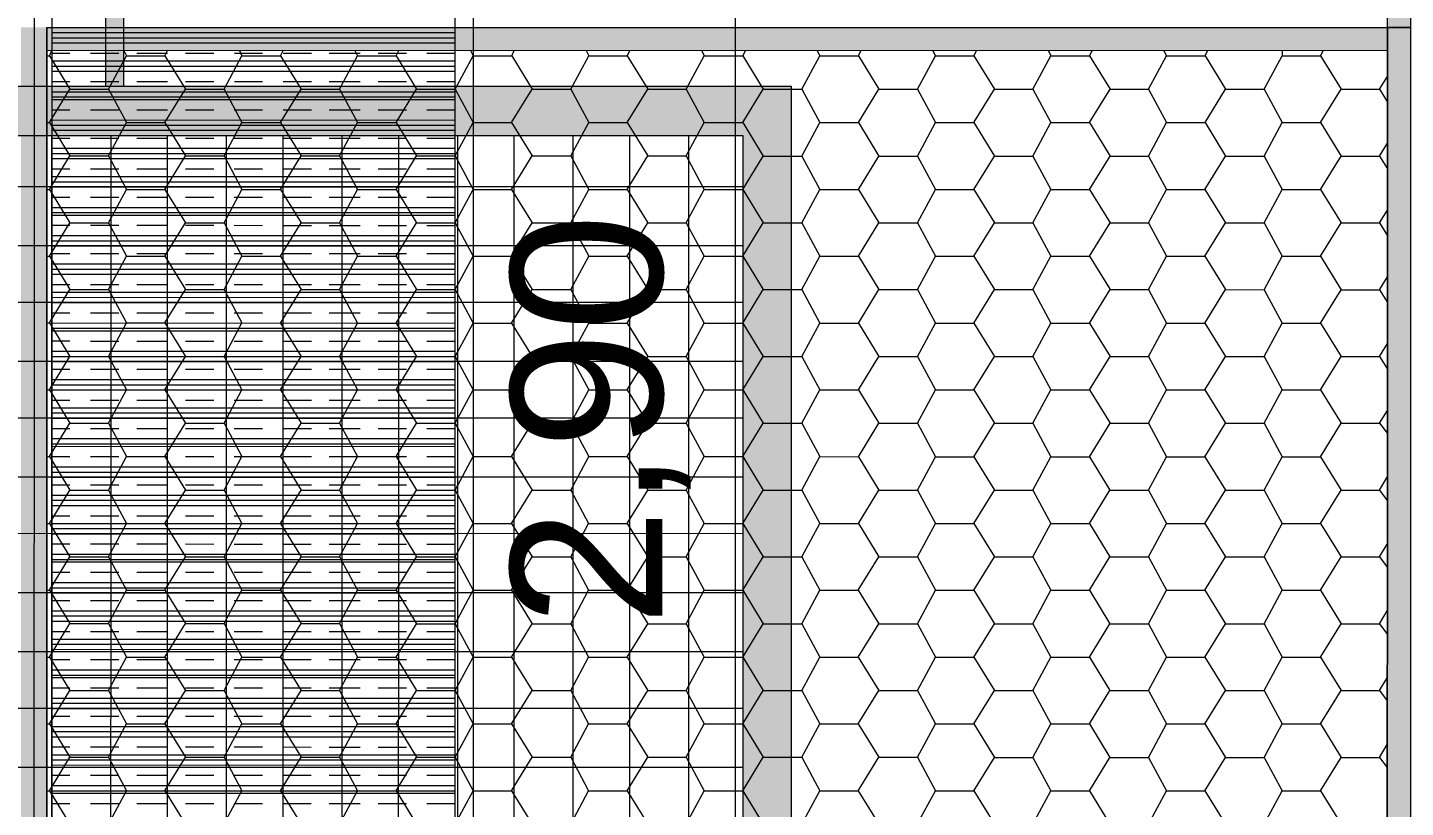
# Model space of a CAD drawing. Extents: x 3377 to 3790, y 1673 to 1846.
# Drawn here: x 3525.304 to 3527.574, y 1737.988 to 1739.272 of the extents above; entities that cross this region are included whole.
import ezdxf

# ---------------------------------------------------------------- set-up
doc = ezdxf.new("R2010")
doc.units = 0
doc.header["$LTSCALE"] = 2
for name, color, linetype, true_color in [('PDF7_0', 7, 'Continuous', 0xc6c6c6), ('PDF7_04-DETALHE', 7, 'Continuous', 0xc6c6c6), ('PDF7_13-CORTE', 7, 'Continuous', 0xe3e3e3), ('PDF7_COTAS', 7, 'Continuous', 0x8e8e8e)]:
    doc.layers.add(name, color=color, linetype=linetype, true_color=true_color)
doc.layers.add('PDF7_Text', color=7, linetype='Continuous')
doc.styles.add('PDF Arial', font='arial.ttf')

msp = doc.modelspace()

# ---------------------------------------------------------------- linework, layer by layer
at = {"layer": 'PDF7_0', "color": 7, "lineweight": 0}
for points in [[(3527.5446, 1741.375), (3527.5827, 1741.375), (3527.5826, 1739.2719), (3527.5445, 1739.2719), (3527.5446, 1741.3327)], [(3527.5445, 1739.2719), (3527.5444, 1737.1731)]]:
    msp.add_lwpolyline(points, dxfattribs=at)
for points in [[(3525.3355, 1737.1733), (3525.3357, 1739.2721)], [(3527.5445, 1739.2719), (3527.5445, 1739.2339), (3525.3357, 1739.234), (3525.3357, 1739.2721)], [(3527.5445, 1739.2719), (3527.5826, 1739.2719), (3527.5824, 1737.1731), (3527.5444, 1737.1731)]]:
    msp.add_lwpolyline(points, close=True, dxfattribs=at)
at = {"layer": 'PDF7_0', "lineweight": 0}
for points in [[(3525.3357, 1739.2255), (3525.3399, 1739.2255), (3525.3737, 1739.1705), (3525.4372, 1739.1705), (3525.4668, 1739.2255)], [(3525.3399, 1739.2255), (3525.3441, 1739.234)], [(3525.4626, 1739.234), (3525.4668, 1739.2255), (3525.5303, 1739.2255), (3525.5345, 1739.234)], [(3525.5303, 1739.2255), (3525.5642, 1739.1705), (3525.6276, 1739.1705), (3525.6572, 1739.2255)], [(3525.653, 1739.234), (3525.6572, 1739.2255), (3525.7207, 1739.2255), (3525.725, 1739.234)], [(3525.7207, 1739.2255), (3525.7546, 1739.1705), (3525.818, 1739.1705), (3525.8477, 1739.2255)], [(3525.8434, 1739.234), (3525.8477, 1739.2255), (3525.9111, 1739.2255), (3525.9154, 1739.234)], [(3525.9111, 1739.2255), (3525.945, 1739.1705), (3526.0085, 1739.1705), (3526.0381, 1739.2255)], [(3526.0339, 1739.234), (3526.0381, 1739.2255), (3526.1016, 1739.2255), (3526.1058, 1739.234)], [(3526.1016, 1739.2255), (3526.1354, 1739.1705), (3526.1989, 1739.1705), (3526.2285, 1739.2255)], [(3526.2243, 1739.234), (3526.2285, 1739.2255), (3526.292, 1739.2255), (3526.2962, 1739.2339)], [(3526.292, 1739.2255), (3526.3258, 1739.1705), (3526.3893, 1739.1705), (3526.4189, 1739.2255)], [(3526.4147, 1739.2339), (3526.4189, 1739.2255), (3526.4824, 1739.2255), (3526.4866, 1739.2339)], [(3526.4824, 1739.2255), (3526.5162, 1739.1705), (3526.5797, 1739.1705), (3526.6093, 1739.2255)], [(3526.6051, 1739.2339), (3526.6093, 1739.2255), (3526.6728, 1739.2255), (3526.677, 1739.2339)], [(3526.6728, 1739.2255), (3526.7067, 1739.1704), (3526.7701, 1739.1704), (3526.7998, 1739.2255)], [(3526.7955, 1739.2339), (3526.7998, 1739.2255), (3526.8632, 1739.2254), (3526.8675, 1739.2339)], [(3526.8632, 1739.2254), (3526.8971, 1739.1704), (3526.9605, 1739.1704), (3526.9902, 1739.2254)], [(3526.9859, 1739.2339), (3526.9902, 1739.2254), (3527.0536, 1739.2254), (3527.0579, 1739.2339)], [(3527.0536, 1739.2254), (3527.0875, 1739.1704), (3527.151, 1739.1704), (3527.1806, 1739.2254)], [(3527.1764, 1739.2339), (3527.1806, 1739.2254), (3527.2441, 1739.2254), (3527.2483, 1739.2339)], [(3527.2441, 1739.2254), (3527.2779, 1739.1704), (3527.3414, 1739.1704), (3527.371, 1739.2254)], [(3527.371, 1739.2339), (3527.371, 1739.2254), (3527.4345, 1739.2254), (3527.4387, 1739.2339)], [(3527.4345, 1739.2254), (3527.4683, 1739.1704), (3527.5318, 1739.1704), (3527.5445, 1739.1492)], [(3527.5318, 1739.1704), (3527.5445, 1739.1915)], [(3525.3399, 1739.1155), (3525.3737, 1739.1705)], [(3525.4372, 1739.1705), (3525.4668, 1739.1155), (3525.5303, 1739.1155), (3525.5642, 1739.1705)], [(3525.6276, 1739.1705), (3525.6572, 1739.1155), (3525.7207, 1739.1155), (3525.7546, 1739.1705)], [(3525.818, 1739.1705), (3525.8477, 1739.1155), (3525.9111, 1739.1155), (3525.945, 1739.1705)], [(3526.0085, 1739.1705), (3526.0381, 1739.1155), (3526.1015, 1739.1155), (3526.1354, 1739.1705)], [(3526.1989, 1739.1705), (3526.2285, 1739.1155), (3526.292, 1739.1155), (3526.3258, 1739.1705)], [(3526.3893, 1739.1705), (3526.4189, 1739.1155), (3526.4824, 1739.1155), (3526.5162, 1739.1705)], [(3526.5797, 1739.1705), (3526.6093, 1739.1154), (3526.6728, 1739.1154), (3526.7067, 1739.1704)], [(3526.7701, 1739.1704), (3526.7997, 1739.1154), (3526.8632, 1739.1154), (3526.8971, 1739.1704)], [(3526.9605, 1739.1704), (3526.9902, 1739.1154), (3527.0536, 1739.1154), (3527.0875, 1739.1704)], [(3527.151, 1739.1704), (3527.1806, 1739.1154), (3527.2441, 1739.1154), (3527.2779, 1739.1704)], [(3527.3414, 1739.1704), (3527.371, 1739.1154), (3527.4345, 1739.1154), (3527.4683, 1739.1704)], [(3525.3356, 1739.1155), (3525.3399, 1739.1155), (3525.3737, 1739.0605), (3525.4372, 1739.0605), (3525.4668, 1739.1155)], [(3525.5303, 1739.1155), (3525.5641, 1739.0605), (3525.6276, 1739.0605), (3525.6572, 1739.1155)], [(3525.7207, 1739.1155), (3525.7546, 1739.0605), (3525.818, 1739.0605), (3525.8477, 1739.1155)], [(3525.9111, 1739.1155), (3525.945, 1739.0605), (3526.0085, 1739.0605), (3526.0381, 1739.1155)], [(3526.1015, 1739.1155), (3526.1354, 1739.0605), (3526.1989, 1739.0605), (3526.2285, 1739.1155)], [(3526.292, 1739.1155), (3526.3258, 1739.0605), (3526.3893, 1739.0605), (3526.4189, 1739.1155)], [(3526.4824, 1739.1155), (3526.5162, 1739.0604), (3526.5797, 1739.0604), (3526.6093, 1739.1154)], [(3526.6728, 1739.1154), (3526.7066, 1739.0604), (3526.7701, 1739.0604), (3526.7997, 1739.1154)], [(3526.8632, 1739.1154), (3526.8971, 1739.0604), (3526.9605, 1739.0604), (3526.9902, 1739.1154)], [(3527.0536, 1739.1154), (3527.0875, 1739.0604), (3527.151, 1739.0604), (3527.1806, 1739.1154)], [(3527.2441, 1739.1154), (3527.2779, 1739.0604), (3527.3414, 1739.0604), (3527.371, 1739.1154)], [(3527.4345, 1739.1154), (3527.4683, 1739.0604), (3527.5318, 1739.0604), (3527.5445, 1739.0392)], [(3527.5318, 1739.0604), (3527.5445, 1739.0815)], [(3525.3399, 1739.0055), (3525.3737, 1739.0605)], [(3525.4372, 1739.0605), (3525.4668, 1739.0055), (3525.5303, 1739.0055), (3525.5641, 1739.0605)], [(3525.6276, 1739.0605), (3525.6572, 1739.0055), (3525.7207, 1739.0055), (3525.7546, 1739.0605)], [(3525.818, 1739.0605), (3525.8477, 1739.0055), (3525.9111, 1739.0055), (3525.945, 1739.0605)], [(3526.0085, 1739.0605), (3526.0381, 1739.0055), (3526.1015, 1739.0055), (3526.1354, 1739.0605)], [(3526.1989, 1739.0605), (3526.2285, 1739.0055), (3526.292, 1739.0054), (3526.3258, 1739.0605)], [(3526.3893, 1739.0605), (3526.4189, 1739.0054), (3526.4824, 1739.0054), (3526.5162, 1739.0604)], [(3526.5797, 1739.0604), (3526.6093, 1739.0054), (3526.6728, 1739.0054), (3526.7066, 1739.0604)], [(3526.7701, 1739.0604), (3526.7997, 1739.0054), (3526.8632, 1739.0054), (3526.8971, 1739.0604)], [(3526.9605, 1739.0604), (3526.9902, 1739.0054), (3527.0536, 1739.0054), (3527.0875, 1739.0604)], [(3527.151, 1739.0604), (3527.1806, 1739.0054), (3527.244, 1739.0054), (3527.2779, 1739.0604)], [(3527.3414, 1739.0604), (3527.371, 1739.0054), (3527.4345, 1739.0054), (3527.4683, 1739.0604)], [(3525.3356, 1739.0055), (3525.3399, 1739.0055), (3525.3737, 1738.9505), (3525.4372, 1738.9505), (3525.4668, 1739.0055)], [(3525.5303, 1739.0055), (3525.5641, 1738.9505), (3525.6276, 1738.9505), (3525.6572, 1739.0055)], [(3525.7207, 1739.0055), (3525.7546, 1738.9505), (3525.818, 1738.9505), (3525.8477, 1739.0055)], [(3525.9111, 1739.0055), (3525.945, 1738.9505), (3526.0084, 1738.9505), (3526.0381, 1739.0055)], [(3526.1015, 1739.0055), (3526.1354, 1738.9504), (3526.1989, 1738.9504), (3526.2285, 1739.0055)], [(3526.292, 1739.0054), (3526.3258, 1738.9504), (3526.3893, 1738.9504), (3526.4189, 1739.0054)], [(3526.4824, 1739.0054), (3526.5162, 1738.9504), (3526.5797, 1738.9504), (3526.6093, 1739.0054)], [(3526.6728, 1739.0054), (3526.7066, 1738.9504), (3526.7701, 1738.9504), (3526.7997, 1739.0054)], [(3526.8632, 1739.0054), (3526.8971, 1738.9504), (3526.9605, 1738.9504), (3526.9902, 1739.0054)], [(3527.0536, 1739.0054), (3527.0875, 1738.9504), (3527.1509, 1738.9504), (3527.1806, 1739.0054)], [(3527.244, 1739.0054), (3527.2779, 1738.9504), (3527.3414, 1738.9504), (3527.371, 1739.0054)], [(3527.4345, 1739.0054), (3527.4683, 1738.9504), (3527.5318, 1738.9504), (3527.5445, 1738.9292)], [(3527.5318, 1738.9504), (3527.5445, 1738.9715)], [(3525.3399, 1738.8955), (3525.3737, 1738.9505)], [(3525.4372, 1738.9505), (3525.4668, 1738.8955), (3525.5303, 1738.8955), (3525.5641, 1738.9505)], [(3525.6276, 1738.9505), (3525.6572, 1738.8955), (3525.7207, 1738.8955), (3525.7546, 1738.9505)], [(3525.818, 1738.9505), (3525.8476, 1738.8955), (3525.9111, 1738.8955), (3525.945, 1738.9505)], [(3526.0084, 1738.9505), (3526.0381, 1738.8954), (3526.1015, 1738.8954), (3526.1354, 1738.9504)], [(3526.1989, 1738.9504), (3526.2285, 1738.8954), (3526.292, 1738.8954), (3526.3258, 1738.9504)], [(3526.3893, 1738.9504), (3526.4189, 1738.8954), (3526.4824, 1738.8954), (3526.5162, 1738.9504)], [(3526.5797, 1738.9504), (3526.6093, 1738.8954), (3526.6728, 1738.8954), (3526.7066, 1738.9504)], [(3526.7701, 1738.9504), (3526.7997, 1738.8954), (3526.8632, 1738.8954), (3526.8971, 1738.9504)], [(3526.9605, 1738.9504), (3526.9901, 1738.8954), (3527.0536, 1738.8954), (3527.0875, 1738.9504)], [(3527.1509, 1738.9504), (3527.1806, 1738.8954), (3527.244, 1738.8954), (3527.2779, 1738.9504)], [(3527.3414, 1738.9504), (3527.371, 1738.8954), (3527.4345, 1738.8954), (3527.4683, 1738.9504)], [(3525.3356, 1738.8955), (3525.3399, 1738.8955), (3525.3737, 1738.8405), (3525.4372, 1738.8405), (3525.4668, 1738.8955)], [(3525.5303, 1738.8955), (3525.5641, 1738.8405), (3525.6276, 1738.8405), (3525.6572, 1738.8955)], [(3525.7207, 1738.8955), (3525.7545, 1738.8405), (3525.818, 1738.8405), (3525.8476, 1738.8955)], [(3525.9111, 1738.8955), (3525.945, 1738.8404), (3526.0084, 1738.8404), (3526.0381, 1738.8954)], [(3526.1015, 1738.8954), (3526.1354, 1738.8404), (3526.1989, 1738.8404), (3526.2285, 1738.8954)], [(3526.292, 1738.8954), (3526.3258, 1738.8404), (3526.3893, 1738.8404), (3526.4189, 1738.8954)], [(3526.4824, 1738.8954), (3526.5162, 1738.8404), (3526.5797, 1738.8404), (3526.6093, 1738.8954)], [(3526.6728, 1738.8954), (3526.7066, 1738.8404), (3526.7701, 1738.8404), (3526.7997, 1738.8954)], [(3526.8632, 1738.8954), (3526.8971, 1738.8404), (3526.9605, 1738.8404), (3526.9901, 1738.8954)], [(3527.0536, 1738.8954), (3527.0875, 1738.8404), (3527.1509, 1738.8404), (3527.1806, 1738.8954)], [(3527.244, 1738.8954), (3527.2779, 1738.8404), (3527.3414, 1738.8403), (3527.371, 1738.8954)], [(3527.4345, 1738.8954), (3527.4683, 1738.8403), (3527.5318, 1738.8403), (3527.5445, 1738.8192)], [(3527.5318, 1738.8403), (3527.5445, 1738.8615)], [(3525.3399, 1738.7855), (3525.3737, 1738.8405)], [(3525.4372, 1738.8405), (3525.4668, 1738.7855), (3525.5303, 1738.7855), (3525.5641, 1738.8405)], [(3525.6276, 1738.8405), (3525.6572, 1738.7855), (3525.7207, 1738.7854), (3525.7545, 1738.8405)], [(3525.818, 1738.8405), (3525.8476, 1738.7854), (3525.9111, 1738.7854), (3525.945, 1738.8404)], [(3526.0084, 1738.8404), (3526.0381, 1738.7854), (3526.1015, 1738.7854), (3526.1354, 1738.8404)], [(3526.1989, 1738.8404), (3526.2285, 1738.7854), (3526.2919, 1738.7854), (3526.3258, 1738.8404)], [(3526.3893, 1738.8404), (3526.4189, 1738.7854), (3526.4824, 1738.7854), (3526.5162, 1738.8404)], [(3526.5797, 1738.8404), (3526.6093, 1738.7854), (3526.6728, 1738.7854), (3526.7066, 1738.8404)], [(3526.7701, 1738.8404), (3526.7997, 1738.7854), (3526.8632, 1738.7854), (3526.8971, 1738.8404)], [(3526.9605, 1738.8404), (3526.9901, 1738.7854), (3527.0536, 1738.7854), (3527.0875, 1738.8404)], [(3527.1509, 1738.8404), (3527.1806, 1738.7854), (3527.244, 1738.7853), (3527.2779, 1738.8404)], [(3527.3414, 1738.8403), (3527.371, 1738.7853), (3527.4344, 1738.7853), (3527.4683, 1738.8403)], [(3525.3356, 1738.7855), (3525.3399, 1738.7855), (3525.3737, 1738.7305), (3525.4372, 1738.7305), (3525.4668, 1738.7855)], [(3525.5303, 1738.7855), (3525.5641, 1738.7305), (3525.6276, 1738.7304), (3525.6572, 1738.7855)], [(3525.7207, 1738.7854), (3525.7545, 1738.7304), (3525.818, 1738.7304), (3525.8476, 1738.7854)], [(3525.9111, 1738.7854), (3525.945, 1738.7304), (3526.0084, 1738.7304), (3526.0381, 1738.7854)], [(3526.1015, 1738.7854), (3526.1354, 1738.7304), (3526.1988, 1738.7304), (3526.2285, 1738.7854)], [(3526.2919, 1738.7854), (3526.3258, 1738.7304), (3526.3893, 1738.7304), (3526.4189, 1738.7854)], [(3526.4824, 1738.7854), (3526.5162, 1738.7304), (3526.5797, 1738.7304), (3526.6093, 1738.7854)], [(3526.6728, 1738.7854), (3526.7066, 1738.7304), (3526.7701, 1738.7304), (3526.7997, 1738.7854)], [(3526.8632, 1738.7854), (3526.897, 1738.7304), (3526.9605, 1738.7304), (3526.9901, 1738.7854)], [(3527.0536, 1738.7854), (3527.0875, 1738.7303), (3527.1509, 1738.7303), (3527.1806, 1738.7854)], [(3527.244, 1738.7853), (3527.2779, 1738.7303), (3527.3413, 1738.7303), (3527.371, 1738.7853)], [(3527.4344, 1738.7853), (3527.4683, 1738.7303), (3527.5318, 1738.7303), (3527.5445, 1738.7092)], [(3527.5318, 1738.7303), (3527.5445, 1738.7515)], [(3525.3399, 1738.6755), (3525.3737, 1738.7305)], [(3525.4372, 1738.7305), (3525.4668, 1738.6754), (3525.5303, 1738.6754), (3525.5641, 1738.7305)], [(3525.6276, 1738.7304), (3525.6572, 1738.6754), (3525.7207, 1738.6754), (3525.7545, 1738.7304)], [(3525.818, 1738.7304), (3525.8476, 1738.6754), (3525.9111, 1738.6754), (3525.945, 1738.7304)], [(3526.0084, 1738.7304), (3526.038, 1738.6754), (3526.1015, 1738.6754), (3526.1354, 1738.7304)], [(3526.1988, 1738.7304), (3526.2285, 1738.6754), (3526.2919, 1738.6754), (3526.3258, 1738.7304)], [(3526.3893, 1738.7304), (3526.4189, 1738.6754), (3526.4824, 1738.6754), (3526.5162, 1738.7304)], [(3526.5797, 1738.7304), (3526.6093, 1738.6754), (3526.6728, 1738.6754), (3526.7066, 1738.7304)], [(3526.7701, 1738.7304), (3526.7997, 1738.6754), (3526.8632, 1738.6754), (3526.897, 1738.7304)], [(3526.9605, 1738.7304), (3526.9901, 1738.6753), (3527.0536, 1738.6753), (3527.0875, 1738.7303)], [(3527.1509, 1738.7303), (3527.1805, 1738.6753), (3527.244, 1738.6753), (3527.2779, 1738.7303)], [(3527.3413, 1738.7303), (3527.371, 1738.6753), (3527.4344, 1738.6753), (3527.4683, 1738.7303)], [(3525.3356, 1738.6755), (3525.3399, 1738.6755), (3525.3737, 1738.6204), (3525.4372, 1738.6204), (3525.4668, 1738.6754)], [(3525.5303, 1738.6754), (3525.5641, 1738.6204), (3525.6276, 1738.6204), (3525.6572, 1738.6754)], [(3525.7207, 1738.6754), (3525.7545, 1738.6204), (3525.818, 1738.6204), (3525.8476, 1738.6754)], [(3525.9111, 1738.6754), (3525.945, 1738.6204), (3526.0084, 1738.6204), (3526.038, 1738.6754)], [(3526.1015, 1738.6754), (3526.1354, 1738.6204), (3526.1988, 1738.6204), (3526.2285, 1738.6754)], [(3526.2919, 1738.6754), (3526.3258, 1738.6204), (3526.3893, 1738.6204), (3526.4189, 1738.6754)], [(3526.4824, 1738.6754), (3526.5162, 1738.6204), (3526.5797, 1738.6204), (3526.6093, 1738.6754)], [(3526.6728, 1738.6754), (3526.7066, 1738.6204), (3526.7701, 1738.6204), (3526.7997, 1738.6754)], [(3526.8632, 1738.6754), (3526.897, 1738.6203), (3526.9605, 1738.6203), (3526.9901, 1738.6753)], [(3527.0536, 1738.6753), (3527.0875, 1738.6203), (3527.1509, 1738.6203), (3527.1805, 1738.6753)], [(3527.244, 1738.6753), (3527.2779, 1738.6203), (3527.3413, 1738.6203), (3527.371, 1738.6753)], [(3527.4344, 1738.6753), (3527.4683, 1738.6203), (3527.5318, 1738.6203), (3527.5445, 1738.6034)], [(3527.5318, 1738.6203), (3527.5445, 1738.6415)], [(3525.3398, 1738.5654), (3525.3737, 1738.6204)], [(3525.4372, 1738.6204), (3525.4668, 1738.5654), (3525.5303, 1738.5654), (3525.5641, 1738.6204)], [(3525.6276, 1738.6204), (3525.6572, 1738.5654), (3525.7207, 1738.5654), (3525.7545, 1738.6204)], [(3525.818, 1738.6204), (3525.8476, 1738.5654), (3525.9111, 1738.5654), (3525.945, 1738.6204)], [(3526.0084, 1738.6204), (3526.038, 1738.5654), (3526.1015, 1738.5654), (3526.1354, 1738.6204)], [(3526.1988, 1738.6204), (3526.2285, 1738.5654), (3526.2919, 1738.5654), (3526.3258, 1738.6204)], [(3526.3893, 1738.6204), (3526.4189, 1738.5654), (3526.4823, 1738.5654), (3526.5162, 1738.6204)], [(3526.5797, 1738.6204), (3526.6093, 1738.5654), (3526.6728, 1738.5653), (3526.7066, 1738.6204)], [(3526.7701, 1738.6204), (3526.7997, 1738.5653), (3526.8632, 1738.5653), (3526.897, 1738.6203)], [(3526.9605, 1738.6203), (3526.9901, 1738.5653), (3527.0536, 1738.5653), (3527.0875, 1738.6203)], [(3527.1509, 1738.6203), (3527.1805, 1738.5653), (3527.244, 1738.5653), (3527.2779, 1738.6203)], [(3527.3413, 1738.6203), (3527.371, 1738.5653), (3527.4344, 1738.5653), (3527.4683, 1738.6203)], [(3525.3356, 1738.5654), (3525.3398, 1738.5654), (3525.3737, 1738.5104), (3525.4372, 1738.5104), (3525.4668, 1738.5654)], [(3525.5303, 1738.5654), (3525.5641, 1738.5104), (3525.6276, 1738.5104), (3525.6572, 1738.5654)], [(3525.7207, 1738.5654), (3525.7545, 1738.5104), (3525.818, 1738.5104), (3525.8476, 1738.5654)], [(3525.9111, 1738.5654), (3525.9449, 1738.5104), (3526.0084, 1738.5104), (3526.038, 1738.5654)], [(3526.1015, 1738.5654), (3526.1354, 1738.5104), (3526.1988, 1738.5104), (3526.2285, 1738.5654)], [(3526.2919, 1738.5654), (3526.3258, 1738.5104), (3526.3892, 1738.5104), (3526.4189, 1738.5654)], [(3526.4823, 1738.5654), (3526.5162, 1738.5103), (3526.5797, 1738.5103), (3526.6093, 1738.5654)], [(3526.6728, 1738.5653), (3526.7066, 1738.5103), (3526.7701, 1738.5103), (3526.7997, 1738.5653)], [(3526.8632, 1738.5653), (3526.897, 1738.5103), (3526.9605, 1738.5103), (3526.9901, 1738.5653)], [(3527.0536, 1738.5653), (3527.0874, 1738.5103), (3527.1509, 1738.5103), (3527.1805, 1738.5653)], [(3527.244, 1738.5653), (3527.2779, 1738.5103), (3527.3413, 1738.5103), (3527.371, 1738.5653)], [(3527.4344, 1738.5653), (3527.4683, 1738.5103), (3527.5318, 1738.5103), (3527.5444, 1738.4934)], [(3527.5318, 1738.5103), (3527.5444, 1738.5314)], [(3525.3398, 1738.4554), (3525.3737, 1738.5104)], [(3525.4372, 1738.5104), (3525.4668, 1738.4554), (3525.5303, 1738.4554), (3525.5641, 1738.5104)], [(3525.6276, 1738.5104), (3525.6572, 1738.4554), (3525.7207, 1738.4554), (3525.7545, 1738.5104)], [(3525.818, 1738.5104), (3525.8476, 1738.4554), (3525.9111, 1738.4554), (3525.9449, 1738.5104)], [(3526.0084, 1738.5104), (3526.038, 1738.4554), (3526.1015, 1738.4554), (3526.1354, 1738.5104)], [(3526.1988, 1738.5104), (3526.2284, 1738.4554), (3526.2919, 1738.4554), (3526.3258, 1738.5104)], [(3526.3892, 1738.5104), (3526.4189, 1738.4553), (3526.4823, 1738.4553), (3526.5162, 1738.5103)], [(3526.5797, 1738.5103), (3526.6093, 1738.4553), (3526.6728, 1738.4553), (3526.7066, 1738.5103)], [(3526.7701, 1738.5103), (3526.7997, 1738.4553), (3526.8632, 1738.4553), (3526.897, 1738.5103)], [(3526.9605, 1738.5103), (3526.9901, 1738.4553), (3527.0536, 1738.4553), (3527.0874, 1738.5103)], [(3527.1509, 1738.5103), (3527.1805, 1738.4553), (3527.244, 1738.4553), (3527.2779, 1738.5103)], [(3527.3413, 1738.5103), (3527.371, 1738.4553), (3527.4344, 1738.4553), (3527.4683, 1738.5103)], [(3525.3356, 1738.4554), (3525.3398, 1738.4554), (3525.3737, 1738.4004), (3525.4372, 1738.4004), (3525.4668, 1738.4554)], [(3525.5303, 1738.4554), (3525.5641, 1738.4004), (3525.6276, 1738.4004), (3525.6572, 1738.4554)], [(3525.7207, 1738.4554), (3525.7545, 1738.4004), (3525.818, 1738.4004), (3525.8476, 1738.4554)], [(3525.9111, 1738.4554), (3525.9449, 1738.4004), (3526.0084, 1738.4004), (3526.038, 1738.4554)], [(3526.1015, 1738.4554), (3526.1354, 1738.4004), (3526.1988, 1738.4004), (3526.2284, 1738.4554)], [(3526.2919, 1738.4554), (3526.3258, 1738.4003), (3526.3892, 1738.4003), (3526.4189, 1738.4553)], [(3526.4823, 1738.4553), (3526.5162, 1738.4003), (3526.5797, 1738.4003), (3526.6093, 1738.4553)], [(3526.6728, 1738.4553), (3526.7066, 1738.4003), (3526.7701, 1738.4003), (3526.7997, 1738.4553)], [(3526.8632, 1738.4553), (3526.897, 1738.4003), (3526.9605, 1738.4003), (3526.9901, 1738.4553)], [(3527.0536, 1738.4553), (3527.0874, 1738.4003), (3527.1509, 1738.4003), (3527.1805, 1738.4553)], [(3527.244, 1738.4553), (3527.2779, 1738.4003), (3527.3413, 1738.4003), (3527.371, 1738.4553)], [(3527.4344, 1738.4553), (3527.4683, 1738.4003), (3527.5317, 1738.4003), (3527.5444, 1738.3833)], [(3527.5317, 1738.4003), (3527.5444, 1738.4214)], [(3525.3398, 1738.3454), (3525.3737, 1738.4004)], [(3525.4372, 1738.4004), (3525.4668, 1738.3454), (3525.5302, 1738.3454), (3525.5641, 1738.4004)], [(3525.6276, 1738.4004), (3525.6572, 1738.3454), (3525.7207, 1738.3454), (3525.7545, 1738.4004)], [(3525.818, 1738.4004), (3525.8476, 1738.3454), (3525.9111, 1738.3454), (3525.9449, 1738.4004)], [(3526.0084, 1738.4004), (3526.038, 1738.3454), (3526.1015, 1738.3453), (3526.1354, 1738.4004)], [(3526.1988, 1738.4004), (3526.2284, 1738.3453), (3526.2919, 1738.3453), (3526.3258, 1738.4003)], [(3526.3892, 1738.4003), (3526.4189, 1738.3453), (3526.4823, 1738.3453), (3526.5162, 1738.4003)], [(3526.5797, 1738.4003), (3526.6093, 1738.3453), (3526.6727, 1738.3453), (3526.7066, 1738.4003)], [(3526.7701, 1738.4003), (3526.7997, 1738.3453), (3526.8632, 1738.3453), (3526.897, 1738.4003)], [(3526.9605, 1738.4003), (3526.9901, 1738.3453), (3527.0536, 1738.3453), (3527.0874, 1738.4003)], [(3527.1509, 1738.4003), (3527.1805, 1738.3453), (3527.244, 1738.3453), (3527.2779, 1738.4003)], [(3527.3413, 1738.4003), (3527.3709, 1738.3453), (3527.4344, 1738.3453), (3527.4683, 1738.4003)], [(3525.3356, 1738.3454), (3525.3398, 1738.3454), (3525.3737, 1738.2904), (3525.4371, 1738.2904), (3525.4668, 1738.3454)], [(3525.5302, 1738.3454), (3525.5641, 1738.2904), (3525.6276, 1738.2904), (3525.6572, 1738.3454)], [(3525.7207, 1738.3454), (3525.7545, 1738.2904), (3525.818, 1738.2904), (3525.8476, 1738.3454)], [(3525.9111, 1738.3454), (3525.9449, 1738.2903), (3526.0084, 1738.2903), (3526.038, 1738.3454)], [(3526.1015, 1738.3453), (3526.1353, 1738.2903), (3526.1988, 1738.2903), (3526.2284, 1738.3453)], [(3526.2919, 1738.3453), (3526.3258, 1738.2903), (3526.3892, 1738.2903), (3526.4189, 1738.3453)], [(3526.4823, 1738.3453), (3526.5162, 1738.2903), (3526.5797, 1738.2903), (3526.6093, 1738.3453)], [(3526.6727, 1738.3453), (3526.7066, 1738.2903), (3526.7701, 1738.2903), (3526.7997, 1738.3453)], [(3526.8632, 1738.3453), (3526.897, 1738.2903), (3526.9605, 1738.2903), (3526.9901, 1738.3453)], [(3527.0536, 1738.3453), (3527.0874, 1738.2903), (3527.1509, 1738.2903), (3527.1805, 1738.3453)], [(3527.244, 1738.3453), (3527.2778, 1738.2903), (3527.3413, 1738.2903), (3527.3709, 1738.3453)], [(3527.4344, 1738.3453), (3527.4683, 1738.2902), (3527.5317, 1738.2902), (3527.5444, 1738.2733)], [(3527.5317, 1738.2902), (3527.5444, 1738.3114)], [(3525.3398, 1738.2354), (3525.3737, 1738.2904)], [(3525.4371, 1738.2904), (3525.4668, 1738.2354), (3525.5302, 1738.2354), (3525.5641, 1738.2904)], [(3525.6276, 1738.2904), (3525.6572, 1738.2354), (3525.7207, 1738.2354), (3525.7545, 1738.2904)], [(3525.818, 1738.2904), (3525.8476, 1738.2353), (3525.9111, 1738.2353), (3525.9449, 1738.2903)], [(3526.0084, 1738.2903), (3526.038, 1738.2353), (3526.1015, 1738.2353), (3526.1353, 1738.2903)], [(3526.1988, 1738.2903), (3526.2284, 1738.2353), (3526.2919, 1738.2353), (3526.3258, 1738.2903)], [(3526.3892, 1738.2903), (3526.4189, 1738.2353), (3526.4823, 1738.2353), (3526.5162, 1738.2903)], [(3526.5797, 1738.2903), (3526.6093, 1738.2353), (3526.6727, 1738.2353), (3526.7066, 1738.2903)], [(3526.7701, 1738.2903), (3526.7997, 1738.2353), (3526.8632, 1738.2353), (3526.897, 1738.2903)], [(3526.9605, 1738.2903), (3526.9901, 1738.2353), (3527.0536, 1738.2353), (3527.0874, 1738.2903)], [(3527.1509, 1738.2903), (3527.1805, 1738.2353), (3527.244, 1738.2353), (3527.2778, 1738.2903)], [(3527.3413, 1738.2903), (3527.3709, 1738.2352), (3527.4344, 1738.2352), (3527.4683, 1738.2902)], [(3525.3356, 1738.2354), (3525.3398, 1738.2354), (3525.3737, 1738.1804), (3525.4371, 1738.1804), (3525.4668, 1738.2354)], [(3525.5302, 1738.2354), (3525.5641, 1738.1804), (3525.6276, 1738.1804), (3525.6572, 1738.2354)], [(3525.7207, 1738.2354), (3525.7545, 1738.1803), (3525.818, 1738.1803), (3525.8476, 1738.2353)], [(3525.9111, 1738.2353), (3525.9449, 1738.1803), (3526.0084, 1738.1803), (3526.038, 1738.2353)], [(3526.1015, 1738.2353), (3526.1353, 1738.1803), (3526.1988, 1738.1803), (3526.2284, 1738.2353)], [(3526.2919, 1738.2353), (3526.3258, 1738.1803), (3526.3892, 1738.1803), (3526.4189, 1738.2353)], [(3526.4823, 1738.2353), (3526.5162, 1738.1803), (3526.5796, 1738.1803), (3526.6093, 1738.2353)], [(3526.6727, 1738.2353), (3526.7066, 1738.1803), (3526.7701, 1738.1803), (3526.7997, 1738.2353)], [(3526.8632, 1738.2353), (3526.897, 1738.1803), (3526.9605, 1738.1803), (3526.9901, 1738.2353)], [(3527.0536, 1738.2353), (3527.0874, 1738.1803), (3527.1509, 1738.1803), (3527.1805, 1738.2353)], [(3527.244, 1738.2353), (3527.2778, 1738.1802), (3527.3413, 1738.1802), (3527.3709, 1738.2352)], [(3527.4344, 1738.2352), (3527.4683, 1738.1802), (3527.5317, 1738.1802), (3527.5444, 1738.1633)], [(3527.5317, 1738.1802), (3527.5444, 1738.2014)], [(3525.3398, 1738.1254), (3525.3737, 1738.1804)], [(3525.4371, 1738.1804), (3525.4668, 1738.1254), (3525.5302, 1738.1253), (3525.5641, 1738.1804)], [(3525.6276, 1738.1804), (3525.6572, 1738.1253), (3525.7206, 1738.1253), (3525.7545, 1738.1803)], [(3525.818, 1738.1803), (3525.8476, 1738.1253), (3525.9111, 1738.1253), (3525.9449, 1738.1803)], [(3526.0084, 1738.1803), (3526.038, 1738.1253), (3526.1015, 1738.1253), (3526.1353, 1738.1803)], [(3526.1988, 1738.1803), (3526.2284, 1738.1253), (3526.2919, 1738.1253), (3526.3258, 1738.1803)], [(3526.3892, 1738.1803), (3526.4188, 1738.1253), (3526.4823, 1738.1253), (3526.5162, 1738.1803)], [(3526.5796, 1738.1803), (3526.6093, 1738.1253), (3526.6727, 1738.1253), (3526.7066, 1738.1803)], [(3526.7701, 1738.1803), (3526.7997, 1738.1253), (3526.8632, 1738.1253), (3526.897, 1738.1803)], [(3526.9605, 1738.1803), (3526.9901, 1738.1253), (3527.0536, 1738.1252), (3527.0874, 1738.1803)], [(3527.1509, 1738.1803), (3527.1805, 1738.1252), (3527.244, 1738.1252), (3527.2778, 1738.1802)], [(3527.3413, 1738.1802), (3527.3709, 1738.1252), (3527.4344, 1738.1252), (3527.4683, 1738.1802)], [(3525.3356, 1738.1254), (3525.3398, 1738.1254), (3525.3737, 1738.0704), (3525.4371, 1738.0703), (3525.4668, 1738.1254)], [(3525.5302, 1738.1253), (3525.5641, 1738.0703), (3525.6276, 1738.0703), (3525.6572, 1738.1253)], [(3525.7206, 1738.1253), (3525.7545, 1738.0703), (3525.818, 1738.0703), (3525.8476, 1738.1253)], [(3525.9111, 1738.1253), (3525.9449, 1738.0703), (3526.0084, 1738.0703), (3526.038, 1738.1253)], [(3526.1015, 1738.1253), (3526.1353, 1738.0703), (3526.1988, 1738.0703), (3526.2284, 1738.1253)], [(3526.2919, 1738.1253), (3526.3257, 1738.0703), (3526.3892, 1738.0703), (3526.4188, 1738.1253)], [(3526.4823, 1738.1253), (3526.5162, 1738.0703), (3526.5796, 1738.0703), (3526.6093, 1738.1253)], [(3526.6727, 1738.1253), (3526.7066, 1738.0703), (3526.7701, 1738.0703), (3526.7997, 1738.1253)], [(3526.8632, 1738.1253), (3526.897, 1738.0702), (3526.9605, 1738.0702), (3526.9901, 1738.1253)], [(3527.0536, 1738.1252), (3527.0874, 1738.0702), (3527.1509, 1738.0702), (3527.1805, 1738.1252)], [(3527.244, 1738.1252), (3527.2778, 1738.0702), (3527.3413, 1738.0702), (3527.3709, 1738.1252)], [(3527.4344, 1738.1252), (3527.4682, 1738.0702), (3527.5317, 1738.0702), (3527.5444, 1738.0533)], [(3527.5317, 1738.0702), (3527.5444, 1738.0914)], [(3525.3398, 1738.0153), (3525.3737, 1738.0704)], [(3525.4371, 1738.0703), (3525.4668, 1738.0153), (3525.5302, 1738.0153), (3525.5641, 1738.0703)], [(3525.6276, 1738.0703), (3525.6572, 1738.0153), (3525.7206, 1738.0153), (3525.7545, 1738.0703)], [(3525.818, 1738.0703), (3525.8476, 1738.0153), (3525.9111, 1738.0153), (3525.9449, 1738.0703)], [(3526.0084, 1738.0703), (3526.038, 1738.0153), (3526.1015, 1738.0153), (3526.1353, 1738.0703)], [(3526.1988, 1738.0703), (3526.2284, 1738.0153), (3526.2919, 1738.0153), (3526.3257, 1738.0703)], [(3526.3892, 1738.0703), (3526.4188, 1738.0153), (3526.4823, 1738.0153), (3526.5162, 1738.0703)], [(3526.5796, 1738.0703), (3526.6093, 1738.0153), (3526.6727, 1738.0153), (3526.7066, 1738.0703)], [(3526.7701, 1738.0703), (3526.7997, 1738.0152), (3526.8631, 1738.0152), (3526.897, 1738.0702)], [(3526.9605, 1738.0702), (3526.9901, 1738.0152), (3527.0536, 1738.0152), (3527.0874, 1738.0702)], [(3527.1509, 1738.0702), (3527.1805, 1738.0152), (3527.244, 1738.0152), (3527.2778, 1738.0702)], [(3527.3413, 1738.0702), (3527.3709, 1738.0152), (3527.4344, 1738.0152), (3527.4682, 1738.0702)], [(3525.3356, 1738.0153), (3525.3398, 1738.0153), (3525.3737, 1737.9603), (3525.4371, 1737.9603), (3525.4668, 1738.0153)], [(3525.5302, 1738.0153), (3525.5641, 1737.9603), (3525.6275, 1737.9603), (3525.6572, 1738.0153)], [(3525.7206, 1738.0153), (3525.7545, 1737.9603), (3525.818, 1737.9603), (3525.8476, 1738.0153)], [(3525.9111, 1738.0153), (3525.9449, 1737.9603), (3526.0084, 1737.9603), (3526.038, 1738.0153)], [(3526.1015, 1738.0153), (3526.1353, 1737.9603), (3526.1988, 1737.9603), (3526.2284, 1738.0153)], [(3526.2919, 1738.0153), (3526.3257, 1737.9603), (3526.3892, 1737.9603), (3526.4188, 1738.0153)], [(3526.4823, 1738.0153), (3526.5162, 1737.9603), (3526.5796, 1737.9603), (3526.6093, 1738.0153)], [(3526.6727, 1738.0153), (3526.7066, 1737.9602), (3526.77, 1737.9602), (3526.7997, 1738.0152)], [(3526.8631, 1738.0152), (3526.897, 1737.9602), (3526.9605, 1737.9602), (3526.9901, 1738.0152)], [(3527.0536, 1738.0152), (3527.0874, 1737.9602), (3527.1509, 1737.9602), (3527.1805, 1738.0152)], [(3527.244, 1738.0152), (3527.2778, 1737.9602), (3527.3413, 1737.9602), (3527.3709, 1738.0152)], [(3527.4344, 1738.0152), (3527.4682, 1737.9602), (3527.5317, 1737.9602), (3527.5444, 1737.9433)]]:
    msp.add_lwpolyline(points, dxfattribs=at)
at = {"layer": 'PDF7_0', "color": 9, "true_color": 0xc1c1c1, "transparency": 33554559}
for points in [[(3527.5446, 1741.375), (3527.5826, 1739.2719), (3527.5445, 1739.2719)], [(3527.5827, 1741.375), (3527.5446, 1741.375), (3527.5826, 1739.2719)], [(3525.2933, 1739.2721), (3525.3355, 1737.1733), (3525.2932, 1737.1733)], [(3525.3357, 1739.2721), (3525.2933, 1739.2721), (3525.3355, 1737.1733)], [(3527.5445, 1739.2719), (3525.3357, 1739.2721), (3527.5445, 1739.2339)], [(3525.3357, 1739.2721), (3527.5445, 1739.2339), (3525.3357, 1739.234)], [(3527.5445, 1739.2719), (3527.5824, 1737.1731), (3527.5444, 1737.1731)], [(3527.5826, 1739.2719), (3527.5445, 1739.2719), (3527.5824, 1737.1731)]]:
    msp.add_solid(points, dxfattribs=at)
at = {"layer": 'PDF7_04-DETALHE', "lineweight": 0}
for points in [[(3526.0381, 1739.674), (3526.0379, 1737.1732), (3524.5908, 1737.1733), (3524.5909, 1739.6741), (3526.0381, 1739.674), (3524.8406, 1739.6741)], [(3525.3145, 1739.6741), (3525.3144, 1737.1733)], [(3525.3441, 1739.6445), (3525.344, 1737.2029), (3526.0083, 1737.2029), (3526.0085, 1739.6444)], [(3525.3441, 1739.2636), (3526.0085, 1739.2636)], [(3525.3441, 1739.2552), (3526.0085, 1739.2551)], [(3525.3441, 1739.2467), (3526.0085, 1739.2467)], [(3525.3441, 1739.2298), (3525.3737, 1739.2298)], [(3525.3441, 1739.2171), (3526.0085, 1739.217)], [(3525.4076, 1739.2298), (3525.4541, 1739.2298)], [(3525.4838, 1739.2298), (3525.5345, 1739.2298)], [(3525.5642, 1739.2298), (3525.6107, 1739.2298)], [(3525.6446, 1739.2298), (3525.6911, 1739.2298)], [(3525.725, 1739.2298), (3525.7715, 1739.2298)], [(3525.8011, 1739.2298), (3525.8519, 1739.2297)], [(3525.8815, 1739.2297), (3525.9281, 1739.2297)], [(3525.9619, 1739.2297), (3526.0085, 1739.2297)], [(3525.3441, 1739.2086), (3526.0085, 1739.2086)], [(3525.3441, 1739.2002), (3526.0085, 1739.2001)], [(3525.3441, 1739.1832), (3525.3737, 1739.1832)], [(3525.3441, 1739.1663), (3526.0085, 1739.1663)], [(3525.4076, 1739.1832), (3525.4541, 1739.1832)], [(3525.4838, 1739.1832), (3525.5345, 1739.1832)], [(3525.5642, 1739.1832), (3525.6107, 1739.1832)], [(3525.6446, 1739.1832), (3525.6911, 1739.1832)], [(3525.725, 1739.1832), (3525.7715, 1739.1832)], [(3525.8011, 1739.1832), (3525.8519, 1739.1832)], [(3525.8815, 1739.1832), (3525.9281, 1739.1832)], [(3525.9619, 1739.1832), (3526.0085, 1739.1832)], [(3525.3441, 1739.1578), (3526.0085, 1739.1578)], [(3525.3441, 1739.1536), (3526.0085, 1739.1536)], [(3525.3441, 1739.1367), (3525.3737, 1739.1367)], [(3525.4076, 1739.1367), (3525.4541, 1739.1367)], [(3525.4838, 1739.1367), (3525.5345, 1739.1367)], [(3525.5642, 1739.1367), (3525.6107, 1739.1367)], [(3525.6445, 1739.1367), (3525.6911, 1739.1367)], [(3525.7249, 1739.1367), (3525.7715, 1739.1367)], [(3525.8011, 1739.1367), (3525.8519, 1739.1367)], [(3525.8815, 1739.1367), (3525.9281, 1739.1366)], [(3525.9619, 1739.1366), (3526.0085, 1739.1366)], [(3525.3441, 1739.1198), (3526.0085, 1739.1197)], [(3525.3441, 1739.1113), (3526.0085, 1739.1113)], [(3525.3441, 1739.1028), (3526.0085, 1739.1028)], [(3525.3441, 1739.0901), (3525.3737, 1739.0901)], [(3525.4076, 1739.0901), (3525.4541, 1739.0901)], [(3525.4837, 1739.0901), (3525.5345, 1739.0901)], [(3525.5641, 1739.0901), (3525.6107, 1739.0901)], [(3525.6445, 1739.0901), (3525.6911, 1739.0901)], [(3525.7249, 1739.0901), (3525.7715, 1739.0901)], [(3525.8011, 1739.0901), (3525.8519, 1739.0901)], [(3525.8815, 1739.0901), (3525.9281, 1739.0901)], [(3525.9619, 1739.0901), (3526.0085, 1739.0901)], [(3525.3441, 1739.0732), (3526.0085, 1739.0732)], [(3525.3441, 1739.0648), (3526.0085, 1739.0647)], [(3525.3441, 1739.0563), (3526.0085, 1739.0562)], [(3525.3441, 1739.0394), (3525.3737, 1739.0394)], [(3525.4076, 1739.0394), (3525.4541, 1739.0394)], [(3525.4837, 1739.0394), (3525.5345, 1739.0394)], [(3525.5641, 1739.0393), (3525.6107, 1739.0393)], [(3525.6445, 1739.0393), (3525.6911, 1739.0393)], [(3525.7249, 1739.0393), (3525.7715, 1739.0393)], [(3525.8011, 1739.0393), (3525.8519, 1739.0393)], [(3525.8815, 1739.0393), (3525.9281, 1739.0393)], [(3525.9619, 1739.0393), (3526.0084, 1739.0393)], [(3525.3441, 1739.0267), (3526.0084, 1739.0266)], [(3525.3441, 1739.0182), (3526.0084, 1739.0182)], [(3525.3441, 1739.0097), (3526.0084, 1739.0097)], [(3525.3441, 1738.9928), (3525.3737, 1738.9928)], [(3525.4076, 1738.9928), (3525.4541, 1738.9928)], [(3525.4837, 1738.9928), (3525.5345, 1738.9928)], [(3525.5641, 1738.9928), (3525.6107, 1738.9928)], [(3525.6445, 1738.9928), (3525.6911, 1738.9928)], [(3525.7249, 1738.9928), (3525.7715, 1738.9928)], [(3525.8011, 1738.9928), (3525.8519, 1738.9928)], [(3525.8815, 1738.9928), (3525.928, 1738.9928)], [(3525.9619, 1738.9928), (3526.0084, 1738.9928)], [(3525.3441, 1738.9759), (3526.0084, 1738.9758)], [(3525.3441, 1738.9674), (3526.0084, 1738.9674)], [(3525.3441, 1738.9632), (3526.0084, 1738.9632)], [(3525.3441, 1738.9463), (3525.3737, 1738.9463)], [(3525.4076, 1738.9463), (3525.4541, 1738.9463)], [(3525.4837, 1738.9463), (3525.5345, 1738.9463)], [(3525.5641, 1738.9463), (3525.6107, 1738.9463)], [(3525.6445, 1738.9463), (3525.6911, 1738.9462)], [(3525.7249, 1738.9462), (3525.7715, 1738.9462)], [(3525.8011, 1738.9462), (3525.8519, 1738.9462)], [(3525.8815, 1738.9462), (3525.928, 1738.9462)], [(3525.9619, 1738.9462), (3526.0084, 1738.9462)], [(3525.3441, 1738.9293), (3526.0084, 1738.9293)], [(3525.3441, 1738.9209), (3526.0084, 1738.9208)], [(3525.3441, 1738.9124), (3526.0084, 1738.9124)], [(3525.3441, 1738.8997), (3525.3737, 1738.8997)], [(3525.4076, 1738.8997), (3525.4541, 1738.8997)], [(3525.4837, 1738.8997), (3525.5345, 1738.8997)], [(3525.5641, 1738.8997), (3525.6107, 1738.8997)], [(3525.6445, 1738.8997), (3525.6911, 1738.8997)], [(3525.7249, 1738.8997), (3525.7715, 1738.8997)], [(3525.8011, 1738.8997), (3525.8519, 1738.8997)], [(3525.8815, 1738.8997), (3525.928, 1738.8997)], [(3525.9619, 1738.8997), (3526.0084, 1738.8997)], [(3525.3441, 1738.8828), (3526.0084, 1738.8828)], [(3525.3441, 1738.8743), (3526.0084, 1738.8743)], [(3525.3441, 1738.8659), (3526.0084, 1738.8658)], [(3525.3441, 1738.8489), (3525.3737, 1738.8489)], [(3525.4076, 1738.8489), (3525.4541, 1738.8489)], [(3525.4837, 1738.8489), (3525.5345, 1738.8489)], [(3525.5641, 1738.8489), (3525.6107, 1738.8489)], [(3525.6445, 1738.8489), (3525.6911, 1738.8489)], [(3525.7249, 1738.8489), (3525.7715, 1738.8489)], [(3525.8011, 1738.8489), (3525.8519, 1738.8489)], [(3525.8815, 1738.8489), (3525.928, 1738.8489)], [(3525.9619, 1738.8489), (3526.0084, 1738.8489)], [(3525.3441, 1738.8363), (3526.0084, 1738.8362)], [(3525.3441, 1738.8278), (3526.0084, 1738.8277)], [(3525.3441, 1738.8193), (3526.0084, 1738.8193)], [(3525.3441, 1738.8024), (3525.3737, 1738.8024)], [(3525.3441, 1738.7855), (3526.0084, 1738.7854)], [(3525.4076, 1738.8024), (3525.4541, 1738.8024)], [(3525.4837, 1738.8024), (3525.5345, 1738.8024)], [(3525.5641, 1738.8024), (3525.6107, 1738.8024)], [(3525.6445, 1738.8024), (3525.6911, 1738.8024)], [(3525.7249, 1738.8024), (3525.7715, 1738.8024)], [(3525.8011, 1738.8024), (3525.8519, 1738.8024)], [(3525.8815, 1738.8024), (3525.928, 1738.8024)], [(3525.9619, 1738.8024), (3526.0084, 1738.8024)], [(3525.3441, 1738.777), (3526.0084, 1738.777)], [(3525.3441, 1738.7728), (3526.0084, 1738.7727)], [(3525.3441, 1738.7559), (3525.3737, 1738.7559)], [(3525.3441, 1738.7389), (3526.0084, 1738.7389)], [(3525.4076, 1738.7558), (3525.4541, 1738.7558)], [(3525.4837, 1738.7558), (3525.5345, 1738.7558)], [(3525.5641, 1738.7558), (3525.6107, 1738.7558)], [(3525.6445, 1738.7558), (3525.6911, 1738.7558)], [(3525.7249, 1738.7558), (3525.7715, 1738.7558)], [(3525.8011, 1738.7558), (3525.8519, 1738.7558)], [(3525.8815, 1738.7558), (3525.928, 1738.7558)], [(3525.9619, 1738.7558), (3526.0084, 1738.7558)], [(3525.3441, 1738.7305), (3526.0084, 1738.7304)], [(3525.3441, 1738.722), (3526.0084, 1738.722)], [(3525.3441, 1738.7093), (3525.3737, 1738.7093)], [(3525.3441, 1738.6924), (3526.0084, 1738.6923)], [(3525.4076, 1738.7093), (3525.4541, 1738.7093)], [(3525.4837, 1738.7093), (3525.5345, 1738.7093)], [(3525.5641, 1738.7093), (3525.6107, 1738.7093)], [(3525.6445, 1738.7093), (3525.6911, 1738.7093)], [(3525.7249, 1738.7093), (3525.7715, 1738.7093)], [(3525.8011, 1738.7093), (3525.8519, 1738.7093)], [(3525.8815, 1738.7093), (3525.928, 1738.7093)], [(3525.9619, 1738.7093), (3526.0084, 1738.7093)], [(3525.3441, 1738.6839), (3526.0084, 1738.6839)], [(3525.3441, 1738.6755), (3526.0084, 1738.6754)], [(3525.3441, 1738.6585), (3525.3737, 1738.6585)], [(3525.3441, 1738.6458), (3526.0084, 1738.6458)], [(3525.4076, 1738.6585), (3525.4541, 1738.6585)], [(3525.4837, 1738.6585), (3525.5345, 1738.6585)], [(3525.5641, 1738.6585), (3525.6107, 1738.6585)], [(3525.6445, 1738.6585), (3525.6911, 1738.6585)], [(3525.7249, 1738.6585), (3525.7715, 1738.6585)], [(3525.8011, 1738.6585), (3525.8519, 1738.6585)], [(3525.8815, 1738.6585), (3525.928, 1738.6585)], [(3525.9619, 1738.6585), (3526.0084, 1738.6585)], [(3525.3441, 1738.6374), (3526.0084, 1738.6373)], [(3525.3441, 1738.6289), (3526.0084, 1738.6289)], [(3525.3441, 1738.612), (3525.3737, 1738.612)], [(3525.4076, 1738.612), (3525.4541, 1738.612)], [(3525.4837, 1738.612), (3525.5345, 1738.612)], [(3525.5641, 1738.612), (3525.6107, 1738.612)], [(3525.6445, 1738.612), (3525.6911, 1738.612)], [(3525.7249, 1738.612), (3525.7715, 1738.612)], [(3525.8011, 1738.612), (3525.8519, 1738.6119)], [(3525.8815, 1738.6119), (3525.928, 1738.6119)], [(3525.9619, 1738.6119), (3526.0084, 1738.6119)], [(3525.3441, 1738.5951), (3526.0084, 1738.595)], [(3525.3441, 1738.5866), (3526.0084, 1738.5865)], [(3525.3441, 1738.5824), (3526.0084, 1738.5823)], [(3525.3441, 1738.5654), (3525.3737, 1738.5654)], [(3525.4075, 1738.5654), (3525.4541, 1738.5654)], [(3525.4837, 1738.5654), (3525.5345, 1738.5654)], [(3525.5641, 1738.5654), (3525.6107, 1738.5654)], [(3525.6445, 1738.5654), (3525.6911, 1738.5654)], [(3525.7249, 1738.5654), (3525.7715, 1738.5654)], [(3525.8011, 1738.5654), (3525.8519, 1738.5654)], [(3525.8815, 1738.5654), (3525.928, 1738.5654)], [(3525.9619, 1738.5654), (3526.0084, 1738.5654)], [(3525.3441, 1738.5485), (3526.0084, 1738.5485)], [(3525.3441, 1738.54), (3526.0084, 1738.54)], [(3525.3441, 1738.5316), (3526.0084, 1738.5315)], [(3525.3441, 1738.5189), (3525.3737, 1738.5189)], [(3525.4075, 1738.5189), (3525.4541, 1738.5189)], [(3525.4837, 1738.5189), (3525.5345, 1738.5189)], [(3525.5641, 1738.5189), (3525.6107, 1738.5189)], [(3525.6445, 1738.5189), (3525.6911, 1738.5189)], [(3525.7249, 1738.5189), (3525.7715, 1738.5189)], [(3525.8011, 1738.5189), (3525.8519, 1738.5189)], [(3525.8815, 1738.5189), (3525.928, 1738.5189)], [(3525.9619, 1738.5188), (3526.0084, 1738.5188)], [(3525.3441, 1738.502), (3526.0084, 1738.5019)], [(3525.3441, 1738.4935), (3526.0084, 1738.4935)], [(3525.3441, 1738.485), (3526.0084, 1738.485)], [(3525.3441, 1738.4681), (3525.3737, 1738.4681)], [(3525.4075, 1738.4681), (3525.4541, 1738.4681)], [(3525.4837, 1738.4681), (3525.5345, 1738.4681)], [(3525.5641, 1738.4681), (3525.6107, 1738.4681)], [(3525.6445, 1738.4681), (3525.6911, 1738.4681)], [(3525.7249, 1738.4681), (3525.7714, 1738.4681)], [(3525.8011, 1738.4681), (3525.8518, 1738.4681)], [(3525.8815, 1738.4681), (3525.928, 1738.4681)], [(3525.9619, 1738.4681), (3526.0084, 1738.4681)], [(3525.3441, 1738.4554), (3526.0084, 1738.4554)], [(3525.3441, 1738.447), (3526.0084, 1738.4469)], [(3525.3441, 1738.4385), (3526.0084, 1738.4384)], [(3525.3441, 1738.4216), (3525.3737, 1738.4216)], [(3525.4075, 1738.4216), (3525.4541, 1738.4216)], [(3525.4837, 1738.4216), (3525.5345, 1738.4216)], [(3525.5641, 1738.4216), (3525.6106, 1738.4215)], [(3525.6445, 1738.4215), (3525.691, 1738.4215)], [(3525.7249, 1738.4215), (3525.7714, 1738.4215)], [(3525.8011, 1738.4215), (3525.8518, 1738.4215)], [(3525.8815, 1738.4215), (3525.928, 1738.4215)], [(3525.9619, 1738.4215), (3526.0084, 1738.4215)], [(3525.3441, 1738.4046), (3526.0084, 1738.4046)], [(3525.3441, 1738.3962), (3526.0084, 1738.3961)], [(3525.3441, 1738.3919), (3526.0084, 1738.3919)], [(3525.3441, 1738.375), (3525.3737, 1738.375)], [(3525.4075, 1738.375), (3525.4541, 1738.375)], [(3525.4837, 1738.375), (3525.5345, 1738.375)], [(3525.5641, 1738.375), (3525.6106, 1738.375)], [(3525.6445, 1738.375), (3525.691, 1738.375)], [(3525.7249, 1738.375), (3525.7714, 1738.375)], [(3525.8011, 1738.375), (3525.8518, 1738.375)], [(3525.8815, 1738.375), (3525.928, 1738.375)], [(3525.9619, 1738.375), (3526.0084, 1738.375)], [(3525.3441, 1738.3581), (3526.0084, 1738.358)], [(3525.3441, 1738.3496), (3526.0084, 1738.3496)], [(3525.3441, 1738.3412), (3526.0084, 1738.3411)], [(3525.3441, 1738.3285), (3525.3737, 1738.3285)], [(3525.4075, 1738.3285), (3525.4541, 1738.3285)], [(3525.4837, 1738.3285), (3525.5345, 1738.3285)], [(3525.5641, 1738.3285), (3525.6106, 1738.3285)], [(3525.6445, 1738.3285), (3525.691, 1738.3285)], [(3525.7249, 1738.3284), (3525.7714, 1738.3284)], [(3525.8011, 1738.3284), (3525.8518, 1738.3284)], [(3525.8815, 1738.3284), (3525.928, 1738.3284)], [(3525.9619, 1738.3284), (3526.0084, 1738.3284)], [(3525.3441, 1738.3115), (3526.0084, 1738.3115)], [(3525.3441, 1738.3031), (3526.0084, 1738.303)], [(3525.3441, 1738.2946), (3526.0084, 1738.2946)], [(3525.3441, 1738.2777), (3525.3737, 1738.2777)], [(3525.3441, 1738.265), (3526.0084, 1738.265)], [(3525.4075, 1738.2777), (3525.4541, 1738.2777)], [(3525.4837, 1738.2777), (3525.5345, 1738.2777)], [(3525.5641, 1738.2777), (3525.6106, 1738.2777)], [(3525.6445, 1738.2777), (3525.691, 1738.2777)], [(3525.7249, 1738.2777), (3525.7714, 1738.2777)], [(3525.8011, 1738.2777), (3525.8518, 1738.2777)], [(3525.8815, 1738.2777), (3525.928, 1738.2777)], [(3525.9619, 1738.2777), (3526.0084, 1738.2777)], [(3525.3441, 1738.2565), (3526.0084, 1738.2565)], [(3525.3441, 1738.2481), (3526.0084, 1738.248)], [(3525.3441, 1738.2311), (3525.3737, 1738.2311)], [(3525.3441, 1738.2142), (3526.0084, 1738.2142)], [(3525.4075, 1738.2311), (3525.4541, 1738.2311)], [(3525.4837, 1738.2311), (3525.5345, 1738.2311)], [(3525.5641, 1738.2311), (3525.6106, 1738.2311)], [(3525.6445, 1738.2311), (3525.691, 1738.2311)], [(3525.7249, 1738.2311), (3525.7714, 1738.2311)], [(3525.8011, 1738.2311), (3525.8518, 1738.2311)], [(3525.8815, 1738.2311), (3525.928, 1738.2311)], [(3525.9619, 1738.2311), (3526.0084, 1738.2311)], [(3525.3441, 1738.2058), (3526.0084, 1738.2057)], [(3525.3441, 1738.2015), (3526.0084, 1738.2015)], [(3525.344, 1738.1846), (3525.3737, 1738.1846)], [(3525.344, 1738.1677), (3526.0084, 1738.1676)], [(3525.4075, 1738.1846), (3525.4541, 1738.1846)], [(3525.4837, 1738.1846), (3525.5345, 1738.1846)], [(3525.5641, 1738.1846), (3525.6106, 1738.1846)], [(3525.6445, 1738.1846), (3525.691, 1738.1846)], [(3525.7249, 1738.1846), (3525.7714, 1738.1846)], [(3525.8011, 1738.1846), (3525.8518, 1738.1846)], [(3525.8814, 1738.1846), (3525.928, 1738.1846)], [(3525.9618, 1738.1846), (3526.0084, 1738.1846)], [(3525.344, 1738.1592), (3526.0084, 1738.1592)], [(3525.344, 1738.1508), (3526.0084, 1738.1507)], [(3525.344, 1738.1381), (3525.3737, 1738.1381)], [(3525.4075, 1738.1381), (3525.4541, 1738.138)], [(3525.4837, 1738.138), (3525.5345, 1738.138)], [(3525.5641, 1738.138), (3525.6106, 1738.138)], [(3525.6445, 1738.138), (3525.691, 1738.138)], [(3525.7249, 1738.138), (3525.7714, 1738.138)], [(3525.801, 1738.138), (3525.8518, 1738.138)], [(3525.8814, 1738.138), (3525.928, 1738.138)], [(3525.9618, 1738.138), (3526.0084, 1738.138)], [(3525.344, 1738.1211), (3526.0084, 1738.1211)], [(3525.344, 1738.1127), (3526.0084, 1738.1126)], [(3525.344, 1738.1042), (3526.0084, 1738.1042)], [(3525.344, 1738.0873), (3525.3737, 1738.0873)], [(3525.4075, 1738.0873), (3525.4541, 1738.0873)], [(3525.4837, 1738.0873), (3525.5345, 1738.0873)], [(3525.5641, 1738.0873), (3525.6106, 1738.0873)], [(3525.6445, 1738.0873), (3525.691, 1738.0873)], [(3525.7249, 1738.0873), (3525.7714, 1738.0872)], [(3525.801, 1738.0872), (3525.8518, 1738.0872)], [(3525.8814, 1738.0872), (3525.928, 1738.0872)], [(3525.9618, 1738.0872), (3526.0084, 1738.0872)], [(3525.344, 1738.0746), (3526.0084, 1738.0745)], [(3525.344, 1738.0661), (3526.0084, 1738.0661)], [(3525.344, 1738.0577), (3526.0084, 1738.0576)], [(3525.344, 1738.0407), (3525.3737, 1738.0407)], [(3525.4075, 1738.0407), (3525.4541, 1738.0407)], [(3525.4837, 1738.0407), (3525.5345, 1738.0407)], [(3525.5641, 1738.0407), (3525.6106, 1738.0407)], [(3525.6445, 1738.0407), (3525.691, 1738.0407)], [(3525.7249, 1738.0407), (3525.7714, 1738.0407)], [(3525.801, 1738.0407), (3525.8518, 1738.0407)], [(3525.8814, 1738.0407), (3525.928, 1738.0407)], [(3525.9618, 1738.0407), (3526.0084, 1738.0407)], [(3525.344, 1738.0238), (3526.0084, 1738.0238)], [(3525.344, 1738.0153), (3526.0084, 1738.0153)], [(3525.344, 1738.0111), (3526.0084, 1738.0111)], [(3525.344, 1737.9942), (3525.3737, 1737.9942)], [(3525.4075, 1737.9942), (3525.4541, 1737.9942)], [(3525.4837, 1737.9942), (3525.5345, 1737.9942)], [(3525.5641, 1737.9942), (3525.6106, 1737.9942)], [(3525.6445, 1737.9942), (3525.691, 1737.9942)], [(3525.7249, 1737.9942), (3525.7714, 1737.9942)], [(3525.801, 1737.9942), (3525.8518, 1737.9942)], [(3525.8814, 1737.9941), (3525.928, 1737.9941)], [(3525.9618, 1737.9941), (3526.0084, 1737.9941)]]:
    msp.add_lwpolyline(points, dxfattribs=at)
at = {"layer": 'PDF7_13-CORTE', "color": 7, "lineweight": 0}
for points in [[(3525.433, 1739.1748), (3525.433, 1739.6741)], [(3525.4626, 1739.1748), (3525.4626, 1739.6741)], [(3525.344, 1737.1733), (3525.3441, 1739.0944)], [(3525.4413, 1737.1733), (3525.4414, 1739.0944)], [(3525.5344, 1737.1733), (3525.5345, 1739.0944)], [(3525.6317, 1737.1733), (3525.6319, 1739.0944)], [(3525.7248, 1737.1733), (3525.7249, 1739.0943)], [(3525.8221, 1737.1732), (3525.8223, 1739.0943)], [(3525.9152, 1737.1732), (3525.9154, 1739.0943)], [(3526.0126, 1737.1732), (3526.0127, 1739.0943)], [(3526.1057, 1737.1732), (3526.1058, 1739.0943)], [(3526.203, 1737.1732), (3526.2031, 1739.0943)], [(3526.2961, 1737.1732), (3526.2962, 1739.0943)], [(3526.3934, 1737.1732), (3526.3935, 1739.0943)], [(3526.4824, 1739.0097), (3524.1424, 1739.0098)], [(3526.4824, 1738.9123), (3524.1424, 1738.9125)], [(3526.4824, 1738.8192), (3524.1423, 1738.8194)], [(3526.4824, 1738.7219), (3524.1423, 1738.7221)], [(3526.4824, 1738.6288), (3524.1423, 1738.629)], [(3526.4823, 1738.5315), (3524.1423, 1738.5317)], [(3526.4823, 1738.4384), (3524.1423, 1738.4386)], [(3526.4823, 1738.3411), (3524.1423, 1738.3412)], [(3526.4823, 1738.2438), (3524.1423, 1738.2439)], [(3526.4823, 1738.1507), (3524.1423, 1738.1508)], [(3526.4823, 1738.0534), (3524.1423, 1738.0535)]]:
    msp.add_lwpolyline(points, dxfattribs=at)
msp.add_lwpolyline([(3526.4824, 1739.0943), (3526.4823, 1737.1732), (3526.5627, 1737.1732), (3526.5628, 1739.1747), (3524.0662, 1739.1749), (3524.0661, 1737.1734), (3524.1422, 1737.1734), (3524.1424, 1739.0945)], close=True, dxfattribs=at)
at = {"layer": 'PDF7_13-CORTE', "transparency": 33554559}
for points in [[(3525.4626, 1739.3567), (3525.433, 1739.3567), (3525.4626, 1739.1748)], [(3525.433, 1739.3567), (3525.4626, 1739.1748), (3525.433, 1739.1748)], [(3526.5628, 1739.1747), (3524.0662, 1739.1749), (3526.5628, 1739.0943)], [(3524.0662, 1739.1749), (3526.5628, 1739.0943), (3524.0662, 1739.0945)], [(3526.4824, 1739.0943), (3526.5627, 1737.1732), (3526.4823, 1737.1732)], [(3526.5628, 1739.0943), (3526.4824, 1739.0943), (3526.5627, 1737.1732)]]:
    msp.add_solid(points, dxfattribs=at)
at = {"layer": 'PDF7_COTAS', "color": 7, "lineweight": 0}
msp.add_lwpolyline([(3526.4698, 1740.0718), (3526.4696, 1737.1732)], dxfattribs=at)

# ---------------------------------------------------------------- texts
at = {"layer": 'PDF7_Text', "insert": (3526.3964, 1738.2861), "char_height": 0.25, "attachment_point": 7, "rotation": 89.9962, "style": 'PDF Arial'}
msp.add_mtext('2,90', dxfattribs=at)

doc.saveas('drawing.dxf')
